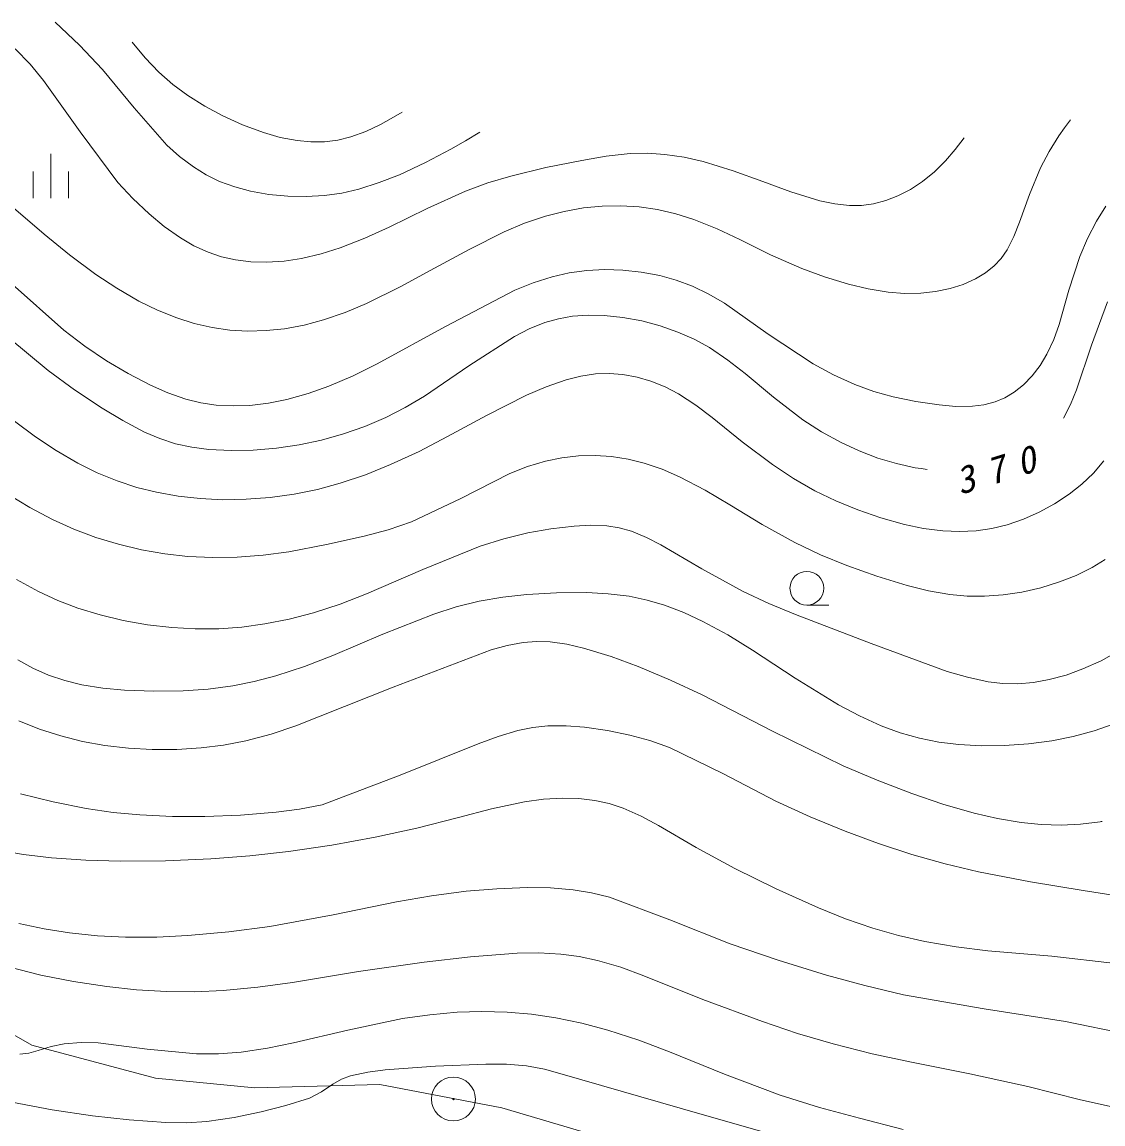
# Model space of a CAD drawing. Units: millimetres, scale not verified. Extents: x 54896 to 694896, y 2341 to 362341.
# Drawn here: x 435956 to 480012, y 279674 to 324606 of the extents above; entities that cross this region are included whole.
import ezdxf

# ---------------------------------------------------------------- set-up
doc = ezdxf.new("R2010")
doc.units = ezdxf.units.MM
doc.header["$LTSCALE"] = 1000
doc.linetypes.add('DASHED', pattern=[7.5, 6, -1.5])
doc.layers.add('S-SUV', color=7, linetype='Continuous', lineweight=13)
doc.styles.add('ＭＳ ゴシック', font='')
doc.styles.get('ＭＳ ゴシック').set_extended_font_data('MS Gothic')

msp = doc.modelspace()

# ---------------------------------------------------------------- linework, layer by layer
at = {"layer": 'S-SUV'}
for p, q in [((437303, 324606), (438294, 323662)), ((435680, 323512), (436285, 322883)), ((438294, 323662), (439240, 322677)), ((440443, 323791), (440969, 323153)), ((440969, 323153), (441537, 322559)), ((436285, 322883), (436835, 322224)), ((439240, 322677), (440526, 321112)), ((436835, 322224), (438320, 320131)), ((441537, 322559), (442102, 322061)), ((442102, 322061), (442708, 321609)), ((442708, 321609), (443402, 321169)), ((440526, 321112), (441860, 319582)), ((443402, 321169), (444134, 320778)), ((451006, 320667), (451447, 320933)), ((444134, 320778), (444945, 320414)), ((444945, 320414), (445795, 320099)), ((449967, 320145), (450570, 320428)), ((450570, 320428), (451006, 320667)), ((478446, 320298), (478691, 320625)), ((438320, 320131), (439859, 318066)), ((445795, 320099), (446474, 319904)), ((448821, 319792), (449353, 319923)), ((449353, 319923), (449967, 320145)), ((454028, 319758), (454620, 320109)), ((477815, 319327), (478213, 319964)), ((478213, 319964), (478446, 320298)), ((441860, 319582), (442377, 319119)), ((446474, 319904), (447166, 319769)), ((447166, 319769), (447727, 319715)), ((447727, 319715), (448289, 319721)), ((448289, 319721), (448821, 319792)), ((453429, 319417), (454028, 319758)), ((473990, 319403), (474357, 319879)), ((437130, 319226), (437130, 317426)), ((442377, 319119), (442938, 318697)), ((452397, 318872), (453429, 319417)), ((458771, 318958), (459758, 319132)), ((459758, 319132), (460747, 319244)), ((460747, 319244), (461453, 319258)), ((461453, 319258), (462160, 319211)), ((462160, 319211), (462944, 319094)), ((462944, 319094), (463719, 318918)), ((473598, 318951), (473990, 319403)), ((477470, 318660), (477815, 319327)), ((442938, 318697), (443459, 318376)), ((451337, 318381), (452397, 318872)), ((455878, 318327), (457309, 318670)), ((457309, 318670), (458771, 318958)), ((463719, 318918), (464945, 318537)), ((473144, 318502), (473598, 318951)), ((477017, 317576), (477470, 318660)), ((436410, 318511), (436410, 317431)), ((437850, 318511), (437850, 317431)), ((443459, 318376), (444006, 318110)), ((450517, 318057), (451337, 318381)), ((454943, 318046), (455878, 318327)), ((464945, 318537), (466148, 318101)), ((472652, 318101), (473144, 318502)), ((439859, 318066), (440469, 317408)), ((444006, 318110), (444625, 317884)), ((444625, 317884), (445266, 317714)), ((445266, 317714), (446021, 317580)), ((448989, 317630), (449678, 317790)), ((449678, 317790), (450517, 318057)), ((452471, 317005), (454030, 317707)), ((454030, 317707), (454943, 318046)), ((466148, 318101), (467292, 317686)), ((467292, 317686), (468474, 317322)), ((471653, 317514), (472168, 317782)), ((472168, 317782), (472652, 318101)), ((440469, 317408), (441131, 316782)), ((446021, 317580), (446785, 317505)), ((446785, 317505), (447539, 317487)), ((447539, 317487), (448288, 317530)), ((448288, 317530), (448989, 317630)), ((468474, 317322), (469077, 317193)), ((470656, 317191), (471161, 317323)), ((471161, 317323), (471653, 317514)), ((476611, 316448), (477017, 317576)), ((435607, 317032), (436861, 315956)), ((441131, 316782), (441752, 316268)), ((450924, 316242), (452471, 317005)), ((457288, 316688), (458052, 316885)), ((458052, 316885), (458843, 317026)), ((458843, 317026), (459597, 317099)), ((459597, 317099), (460356, 317112)), ((460356, 317112), (461103, 317066)), ((461103, 317066), (461852, 316959)), ((461852, 316959), (462597, 316788)), ((462597, 316788), (463331, 316558)), ((469077, 317193), (469685, 317125)), ((469685, 317125), (470172, 317128)), ((470172, 317128), (470656, 317191)), ((479753, 316482), (480126, 317092)), ((455612, 316055), (456436, 316399)), ((456436, 316399), (457288, 316688)), ((463331, 316558), (464283, 316178)), ((476381, 315861), (476611, 316448)), ((479383, 315777), (479753, 316482)), ((436861, 315956), (437896, 315110)), ((441752, 316268), (442409, 315804)), ((449933, 315792), (450924, 316242)), ((454174, 315336), (455612, 316055)), ((464283, 316178), (465215, 315741)), ((442409, 315804), (442956, 315487)), ((442956, 315487), (443537, 315220)), ((448929, 315401), (449933, 315792)), ((465215, 315741), (466467, 315120)), ((476105, 315318), (476381, 315861)), ((479067, 315046), (479383, 315777)), ((437896, 315110), (438970, 314310)), ((443537, 315220), (444086, 315036)), ((444086, 315036), (444654, 314910)), ((447342, 314968), (448147, 315156)), ((448147, 315156), (448929, 315401)), ((452773, 314568), (454174, 315336)), ((466467, 315120), (467736, 314558)), ((475577, 314661), (475865, 314970)), ((475865, 314970), (476105, 315318)), ((478616, 313668), (479067, 315046)), ((444654, 314910), (445284, 314834)), ((445284, 314834), (445932, 314817)), ((445932, 314817), (446641, 314862)), ((446641, 314862), (447342, 314968)), ((451400, 313820), (452773, 314568)), ((467736, 314558), (468669, 314212)), ((475219, 314376), (475577, 314661)), ((438970, 314310), (439822, 313749)), ((456790, 313971), (457563, 314218)), ((457563, 314218), (458256, 314373)), ((458256, 314373), (458973, 314472)), ((458973, 314472), (459707, 314511)), ((459707, 314511), (460442, 314491)), ((460442, 314491), (461194, 314410)), ((461194, 314410), (461946, 314267)), ((461946, 314267), (462622, 314080)), ((462622, 314080), (463286, 313834)), ((468669, 314212), (469638, 313917)), ((474311, 313909), (474820, 314136)), ((474820, 314136), (475219, 314376)), ((435549, 313913), (437659, 312042)), ((439822, 313749), (440718, 313231)), ((449999, 313125), (451400, 313820)), ((453219, 312191), (456048, 313672)), ((456048, 313672), (456790, 313971)), ((463286, 313834), (463950, 313515)), ((469638, 313917), (470446, 313724)), ((470446, 313724), (471257, 313591)), ((473185, 313614), (473788, 313741)), ((473788, 313741), (474311, 313909)), ((478224, 312277), (478616, 313668)), ((440718, 313231), (441475, 312861)), ((463950, 313515), (464593, 313137)), ((471257, 313591), (471917, 313540)), ((471917, 313540), (472591, 313549)), ((472591, 313549), (473185, 313614)), ((479546, 311434), (480202, 313196)), ((441475, 312861), (442265, 312542)), ((448247, 312461), (449128, 312763)), ((449128, 312763), (449999, 313125)), ((464593, 313137), (466372, 311880)), ((442265, 312542), (442972, 312317)), ((442972, 312317), (443706, 312148)), ((447454, 312250), (448247, 312461)), ((456630, 312096), (457269, 312351)), ((457269, 312351), (457823, 312510)), ((457823, 312510), (458392, 312610)), ((458392, 312610), (459032, 312657)), ((459032, 312657), (459679, 312643)), ((459679, 312643), (460447, 312560)), ((460447, 312560), (461216, 312416)), ((461216, 312416), (461959, 312220)), ((478005, 311657), (478224, 312277)), ((437659, 312042), (438510, 311395)), ((443706, 312148), (444432, 312046)), ((444432, 312046), (445165, 312004)), ((445165, 312004), (445908, 312022)), ((445908, 312022), (446656, 312101)), ((446656, 312101), (447454, 312250)), ((450435, 310666), (453219, 312191)), ((456023, 311789), (456630, 312096)), ((461959, 312220), (462689, 311965)), ((462689, 311965), (463345, 311673)), ((466372, 311880), (468197, 310665)), ((435418, 311726), (437019, 310396)), ((438510, 311395), (439397, 310795)), ((454165, 310592), (456023, 311789)), ((463345, 311673), (463972, 311329)), ((477728, 311059), (478005, 311657)), ((478931, 309607), (479546, 311434)), ((463972, 311329), (464717, 310825)), ((477452, 310600), (477728, 311059)), ((439397, 310795), (440277, 310270)), ((449458, 310184), (450435, 310666)), ((452355, 309355), (454165, 310592)), ((464717, 310825), (465426, 310273)), ((468197, 310665), (469034, 310219)), ((477128, 310178), (477452, 310600)), ((437019, 310396), (438098, 309612)), ((440277, 310270), (441191, 309796)), ((448455, 309757), (449458, 310184)), ((458137, 310019), (458729, 310168)), ((458729, 310168), (459330, 310256)), ((459330, 310256), (459881, 310276)), ((459881, 310276), (460444, 310234)), ((460444, 310234), (461021, 310129)), ((461021, 310129), (461585, 309965)), ((465426, 310273), (466584, 309304)), ((469034, 310219), (469899, 309827)), ((476777, 309818), (477128, 310178)), ((438098, 309612), (439227, 308867)), ((441191, 309796), (441901, 309486)), ((447615, 309460), (448455, 309757)), ((456517, 309387), (457313, 309730)), ((457313, 309730), (458137, 310019)), ((461585, 309965), (462163, 309729)), ((462163, 309729), (462712, 309441)), ((469899, 309827), (470668, 309547)), ((476396, 309514), (476777, 309818)), ((478692, 309005), (478931, 309607)), ((441901, 309486), (442632, 309234)), ((442632, 309234), (443243, 309082)), ((446002, 309068), (446753, 309220)), ((446753, 309220), (447615, 309460)), ((451577, 308888), (452355, 309355)), ((454885, 308568), (456517, 309387)), ((462712, 309441), (463416, 308984)), ((466584, 309304), (467781, 308383)), ((470668, 309547), (471459, 309323)), ((471459, 309323), (472383, 309130)), ((472383, 309130), (473338, 308991)), ((475617, 309114), (476017, 309285)), ((476017, 309285), (476396, 309514)), ((439227, 308867), (440069, 308353)), ((443243, 309082), (443875, 308987)), ((443875, 308987), (444556, 308951)), ((444556, 308951), (445240, 308976)), ((445240, 308976), (446002, 309068)), ((450778, 308479), (451577, 308888)), ((463416, 308984), (464088, 308476)), ((473338, 308991), (474015, 308935)), ((474015, 308935), (474695, 308939)), ((474695, 308939), (475160, 308996)), ((475160, 308996), (475617, 309114)), ((478408, 308447), (478692, 309005)), ((435655, 308333), (436500, 307696)), ((440069, 308353), (440946, 307888)), ((449931, 308119), (450778, 308479)), ((453291, 307701), (454885, 308568)), ((464088, 308476), (465301, 307492)), ((467781, 308383), (468537, 307900)), ((440946, 307888), (441569, 307620)), ((448160, 307559), (449060, 307814)), ((449060, 307814), (449931, 308119)), ((468537, 307900), (469336, 307463)), ((436500, 307696), (437348, 307131)), ((441569, 307620), (442211, 307409)), ((442211, 307409), (442880, 307266)), ((446323, 307229), (447252, 307364)), ((447252, 307364), (448160, 307559)), ((452137, 307100), (453291, 307701)), ((465301, 307492), (466548, 306558)), ((469336, 307463), (470078, 307115)), ((437348, 307131), (438230, 306617)), ((442880, 307266), (443574, 307179)), ((443574, 307179), (444477, 307137)), ((444477, 307137), (445383, 307154)), ((445383, 307154), (446323, 307229)), ((450969, 306558), (452137, 307100)), ((458636, 306915), (457956, 306835)), ((459311, 306934), (458636, 306915)), ((459984, 306893), (459311, 306934)), ((460658, 306788), (459984, 306893)), ((470078, 307115), (470843, 306823)), ((438230, 306617), (439021, 306228)), ((449950, 306149), (450969, 306558)), ((456558, 306478), (455839, 306200)), ((457288, 306695), (456558, 306478)), ((457956, 306835), (457288, 306695)), ((461309, 306625), (460658, 306788)), ((462047, 306372), (461309, 306625)), ((466548, 306558), (467395, 305998)), ((470843, 306823), (471591, 306600)), ((471591, 306600), (472357, 306434)), ((472357, 306434), (472597, 306396)), ((479627, 306217), (480049, 306709)), ((439021, 306228), (439839, 305894)), ((448917, 305799), (449950, 306149)), ((455839, 306200), (453840, 305180)), ((462755, 306065), (462047, 306372)), ((463803, 305515), (462755, 306065)), ((467395, 305998), (468272, 305490)), ((472597, 306396), (472847, 306361)), ((479152, 305764), (479627, 306217)), ((439839, 305894), (440630, 305633)), ((440630, 305633), (441436, 305430)), ((447050, 305357), (447992, 305549)), ((447992, 305549), (448917, 305799)), ((478634, 305355), (479152, 305764)), ((436277, 304815), (435381, 305361)), ((441436, 305430), (442314, 305272)), ((442314, 305272), (443211, 305172)), ((443211, 305172), (444145, 305129)), ((444145, 305129), (445092, 305145)), ((445092, 305145), (446075, 305222)), ((446075, 305222), (447050, 305357)), ((453840, 305180), (451828, 304223)), ((464809, 304919), (463803, 305515)), ((468272, 305490), (469123, 305078)), ((478037, 304960), (478634, 305355)), ((437195, 304326), (436277, 304815)), ((466118, 304122), (464809, 304919)), ((469123, 305078), (470015, 304715)), ((470015, 304715), (470954, 304391)), ((477415, 304621), (478037, 304960)), ((438073, 303930), (437195, 304326)), ((451828, 304223), (450873, 303905)), ((470954, 304391), (471920, 304122)), ((476113, 304109), (476769, 304334)), ((476769, 304334), (477415, 304621)), ((438966, 303594), (438073, 303930)), ((450873, 303905), (449896, 303643)), ((455596, 303530), (456576, 303773)), ((456576, 303773), (457504, 303942)), ((457504, 303942), (458458, 304055)), ((458458, 304055), (459125, 304087)), ((459125, 304087), (459787, 304059)), ((459787, 304059), (460297, 303982)), ((460297, 303982), (460802, 303843)), ((460802, 303843), (461409, 303594)), ((467449, 303380), (466118, 304122)), ((471920, 304122), (472701, 303961)), ((472701, 303961), (473489, 303859)), ((473489, 303859), (474169, 303829)), ((474169, 303829), (474849, 303858)), ((474849, 303858), (475482, 303953)), ((475482, 303953), (476113, 304109)), ((439889, 303311), (438966, 303594)), ((440828, 303085), (439889, 303311)), ((448369, 303296), (446827, 303007)), ((449896, 303643), (448369, 303296)), ((454634, 303229), (455596, 303530)), ((461409, 303594), (461998, 303288)), ((461998, 303288), (463667, 302307)), ((468504, 302885), (467449, 303380)), ((441775, 302921), (440828, 303085)), ((442720, 302819), (441775, 302921)), ((445787, 302866), (444729, 302785)), ((446827, 303007), (445787, 302866)), ((452297, 302287), (454634, 303229)), ((469579, 302446), (468504, 302885)), ((443729, 302772), (442720, 302819)), ((444729, 302785), (443729, 302772)), ((470801, 302006), (469579, 302446)), ((480104, 302691), (479568, 302363)), ((449990, 301291), (452297, 302287)), ((463667, 302307), (465342, 301392)), ((472037, 301625), (470801, 302006)), ((478918, 302042), (478240, 301775)), ((479568, 302363), (478918, 302042)), ((435733, 301878), (436627, 301388)), ((472904, 301416), (472037, 301625)), ((477475, 301538), (476699, 301361)), ((478240, 301775), (477475, 301538)), ((436627, 301388), (437414, 301023)), ((448917, 300876), (449990, 301291)), ((454586, 300988), (455549, 301157)), ((455549, 301157), (456525, 301267)), ((456525, 301267), (457742, 301334)), ((457742, 301334), (458977, 301341)), ((458977, 301341), (459842, 301295)), ((459842, 301295), (460704, 301190)), ((460704, 301190), (461429, 301039)), ((465342, 301392), (466395, 300895)), ((473771, 301268), (472904, 301416)), ((474479, 301200), (473771, 301268)), ((475177, 301193), (474479, 301200)), ((475944, 301247), (475177, 301193)), ((476699, 301361), (475944, 301247)), ((437414, 301023), (438234, 300710)), ((438234, 300710), (439142, 300431)), ((447832, 300521), (448917, 300876)), ((452735, 300464), (453648, 300754)), ((453648, 300754), (454586, 300988)), ((461429, 301039), (462139, 300830)), ((462139, 300830), (462931, 300528)), ((466395, 300895), (467483, 300447)), ((467944, 300830), (468840, 300830)), ((439142, 300431), (440079, 300206)), ((440079, 300206), (441068, 300029)), ((445852, 300063), (446844, 300262)), ((446844, 300262), (447832, 300521)), ((450668, 299651), (452735, 300464)), ((462931, 300528), (463703, 300169)), ((463703, 300169), (464721, 299613)), ((467483, 300447), (470558, 299261)), ((441068, 300029), (442065, 299912)), ((442065, 299912), (443015, 299857)), ((443015, 299857), (443973, 299863)), ((443973, 299863), (444909, 299933)), ((444909, 299933), (445852, 300063)), ((448618, 298779), (450668, 299651)), ((455723, 299188), (456376, 299308)), ((456376, 299308), (456926, 299348)), ((456926, 299348), (457479, 299328)), ((457479, 299328), (458162, 299233)), ((464721, 299613), (465729, 298993)), ((470558, 299261), (473661, 298128)), ((451077, 297482), (455076, 299008)), ((455076, 299008), (455723, 299188)), ((458162, 299233), (458842, 299077)), ((458842, 299077), (459968, 298730)), ((465729, 298993), (467469, 297850)), ((479937, 298565), (480660, 298961)), ((435784, 298605), (436393, 298265)), ((447462, 298333), (448618, 298779)), ((459968, 298730), (461063, 298330)), ((479198, 298229), (479937, 298565)), ((436393, 298265), (437036, 297977)), ((437036, 297977), (437703, 297752)), ((445422, 297713), (446298, 297948)), ((446298, 297948), (447462, 298333)), ((461063, 298330), (462387, 297775)), ((473661, 298128), (474491, 297889)), ((477823, 297791), (478517, 297980)), ((478517, 297980), (479198, 298229)), ((437703, 297752), (438389, 297584)), ((438389, 297584), (439252, 297444)), ((443539, 297410), (444546, 297541)), ((444546, 297541), (445422, 297713)), ((447122, 295908), (451077, 297482)), ((462387, 297775), (463683, 297167)), ((467469, 297850), (469230, 296766)), ((474491, 297889), (475331, 297709)), ((475331, 297709), (475933, 297637)), ((475933, 297637), (476548, 297624)), ((476548, 297624), (477182, 297677)), ((477182, 297677), (477823, 297791)), ((439252, 297444), (440129, 297363)), ((440129, 297363), (441326, 297321)), ((441326, 297321), (442529, 297340)), ((442529, 297340), (443539, 297410)), ((463683, 297167), (466545, 295695)), ((469230, 296766), (470089, 296312)), ((435832, 296109), (436670, 295776)), ((470089, 296312), (470969, 295915)), ((436670, 295776), (437539, 295495)), ((446106, 295575), (447122, 295908)), ((456168, 295719), (455356, 295477)), ((456771, 295840), (456168, 295719)), ((457384, 295902), (456771, 295840)), ((458134, 295907), (457384, 295902)), ((458877, 295853), (458134, 295907)), ((459815, 295721), (458877, 295853)), ((460730, 295532), (459815, 295721)), ((466545, 295695), (469427, 294279)), ((470969, 295915), (471743, 295629)), ((478792, 295468), (479651, 295700)), ((479651, 295700), (480387, 295956)), ((437539, 295495), (438424, 295274)), ((438424, 295274), (439330, 295109)), ((444172, 295124), (445072, 295299)), ((445072, 295299), (446106, 295575)), ((455356, 295477), (454549, 295173)), ((461548, 295304), (460730, 295532)), ((462346, 295019), (461548, 295304)), ((471743, 295629), (472535, 295401)), ((472535, 295401), (473326, 295242)), ((473326, 295242), (474131, 295142)), ((476971, 295169), (477928, 295296)), ((477928, 295296), (478792, 295468)), ((439330, 295109), (440294, 294995)), ((440294, 294995), (441266, 294941)), ((441266, 294941), (442260, 294944)), ((442260, 294944), (443260, 295008)), ((443260, 295008), (444172, 295124)), ((454549, 295173), (451368, 293896)), ((464523, 293959), (462346, 295019)), ((474131, 295142), (475058, 295092)), ((475058, 295092), (476002, 295102)), ((476002, 295102), (476971, 295169)), ((451368, 293896), (448184, 292682)), ((466681, 292840), (464523, 293959)), ((469427, 294279), (470811, 293689)), ((470811, 293689), (472221, 293153)), ((437228, 292807), (435900, 293137)), ((457204, 292916), (457996, 292964)), ((457996, 292964), (458649, 292947)), ((472221, 293153), (473483, 292721)), ((438568, 292537), (437228, 292807)), ((439665, 292374), (438568, 292537)), ((447263, 292506), (446318, 292386)), ((448184, 292682), (447263, 292506)), ((453749, 292167), (455086, 292518)), ((455086, 292518), (456433, 292809)), ((456433, 292809), (457204, 292916)), ((458649, 292947), (459305, 292870)), ((459305, 292870), (459887, 292740)), ((459887, 292740), (460460, 292550)), ((460460, 292550), (461186, 292226)), ((468079, 292198), (466681, 292840)), ((473483, 292721), (474760, 292347)), ((440760, 292273), (439665, 292374)), ((442088, 292209), (440760, 292273)), ((443410, 292206), (442088, 292209)), ((444864, 292266), (443410, 292206)), ((446318, 292386), (444864, 292266)), ((452053, 291736), (453749, 292167)), ((461186, 292226), (461893, 291845)), ((469500, 291611), (468079, 292198)), ((474760, 292347), (475713, 292125)), ((475713, 292125), (476680, 291961)), ((450352, 291366), (452053, 291736)), ((461893, 291845), (463435, 290942)), ((470857, 291105), (469500, 291611)), ((476680, 291961), (477488, 291881)), ((477488, 291881), (478309, 291860)), ((478309, 291860), (479099, 291898)), ((479099, 291898), (479895, 291997)), ((479895, 291997), (479934, 292004)), ((479934, 292004), (479974, 292010)), ((448586, 291044), (450352, 291366)), ((434890, 290851), (436013, 290660)), ((445234, 290605), (446810, 290782)), ((446810, 290782), (448586, 291044)), ((463435, 290942), (465003, 290095)), ((472225, 290660), (470857, 291105)), ((436013, 290660), (437151, 290528)), ((437151, 290528), (438556, 290429)), ((438556, 290429), (439972, 290390)), ((439972, 290390), (441810, 290409)), ((441810, 290409), (443651, 290488)), ((443651, 290488), (445234, 290605)), ((473581, 290275), (472225, 290660)), ((474939, 289952), (473581, 290275)), ((465003, 290095), (466693, 289267)), ((477062, 289544), (474939, 289952)), ((479203, 289194), (477062, 289544)), ((452641, 288978), (451223, 288732)), ((454058, 289164), (452641, 288978)), ((455305, 289268), (454058, 289164)), ((456560, 289313), (455305, 289268)), ((457496, 289298), (456560, 289313)), ((458415, 289223), (457496, 289298)), ((459163, 289105), (458415, 289223)), ((459897, 288928), (459163, 289105)), ((462365, 288003), (459897, 288928)), ((466693, 289267), (468412, 288491)), ((480938, 288927), (479203, 289194)), ((451223, 288732), (448641, 288200)), ((468412, 288491), (469514, 288045)), ((448641, 288200), (446051, 287728)), ((469514, 288045), (470636, 287655)), ((436857, 287628), (435830, 287852)), ((437886, 287464), (436857, 287628)), ((446051, 287728), (444389, 287515)), ((464820, 287019), (462365, 288003)), ((470636, 287655), (471682, 287357)), ((439033, 287347), (437886, 287464)), ((440172, 287290), (439033, 287347)), ((441450, 287295), (440172, 287290)), ((442717, 287361), (441450, 287295)), ((444389, 287515), (442717, 287361)), ((471682, 287357), (472753, 287115)), ((472753, 287115), (474024, 286899)), ((466773, 286353), (464820, 287019)), ((474024, 286899), (475315, 286740)), ((475315, 286740), (477923, 286510)), ((434134, 286411), (436718, 285740)), ((449665, 285889), (452350, 286273)), ((452350, 286273), (454230, 286483)), ((454230, 286483), (456130, 286634)), ((456130, 286634), (457024, 286649)), ((457024, 286649), (457910, 286604)), ((457910, 286604), (458658, 286506)), ((458658, 286506), (459404, 286346)), ((459404, 286346), (460359, 286063)), ((468739, 285746), (466773, 286353)), ((477923, 286510), (480520, 286221)), ((446981, 285445), (449665, 285889)), ((460359, 286063), (461303, 285721)), ((436718, 285740), (438052, 285484)), ((438052, 285484), (439406, 285285)), ((445566, 285250), (446981, 285445)), ((461303, 285721), (463709, 284755)), ((470301, 285314), (468739, 285746)), ((439406, 285285), (440619, 285150)), ((440619, 285150), (441848, 285075)), ((441848, 285075), (442998, 285065)), ((442998, 285065), (444156, 285117)), ((444156, 285117), (445566, 285250)), ((471877, 284940), (470301, 285314)), ((475175, 284366), (471877, 284940)), ((463709, 284755), (466129, 283847)), ((449228, 283501), (451457, 283969)), ((451457, 283969), (452572, 284129)), ((452572, 284129), (453692, 284228)), ((453692, 284228), (454703, 284260)), ((454703, 284260), (455722, 284232)), ((455722, 284232), (456718, 284147)), ((456718, 284147), (457708, 284001)), ((457708, 284001), (458769, 283781)), ((478482, 283852), (475175, 284366)), ((458769, 283781), (459827, 283499)), ((466129, 283847), (467559, 283363)), ((481228, 283290), (478482, 283852)), ((447024, 282976), (449228, 283501)), ((459827, 283499), (461096, 283087)), ((461096, 283087), (462341, 282619)), ((467559, 283363), (469009, 282935)), ((436236, 282565), (436618, 282671)), ((436618, 282671), (437140, 282839)), ((437140, 282839), (437671, 282945)), ((437671, 282945), (438366, 282991)), ((438366, 282991), (439063, 282976)), ((439063, 282976), (441062, 282725)), ((441062, 282725), (443062, 282534)), ((444884, 282604), (445955, 282759)), ((445955, 282759), (447024, 282976)), ((469009, 282935), (470599, 282534)), ((435865, 282522), (436236, 282565)), ((443062, 282534), (443967, 282539)), ((443967, 282539), (444884, 282604)), ((462341, 282619), (464589, 281707)), ((470599, 282534), (472210, 282189)), ((472210, 282189), (474581, 281725)), ((450044, 281792), (449349, 281639)), ((450753, 281886), (450044, 281792)), ((452802, 282031), (450753, 281886)), ((454865, 282117), (452802, 282031)), ((455695, 282109), (454865, 282117)), ((456516, 282041), (455695, 282109)), ((457256, 281904), (456516, 282041)), ((457977, 281710), (457256, 281904)), ((474581, 281725), (476950, 281201)), ((448628, 281300), (448168, 280986)), ((448980, 281498), (448628, 281300)), ((449349, 281639), (448980, 281498)), ((462778, 280316), (457977, 281710)), ((464589, 281707), (466857, 280852)), ((448168, 280986), (447679, 280726)), ((466857, 280852), (468458, 280351)), ((476950, 281201), (479091, 280660)), ((437181, 280255), (435541, 280559)), ((446708, 280422), (445709, 280174)), ((447679, 280726), (446708, 280422)), ((479091, 280660), (481242, 280179)), ((438823, 280011), (437181, 280255)), ((440325, 279842), (438823, 280011)), ((444603, 279944), (443487, 279775)), ((445709, 280174), (444603, 279944)), ((467572, 278946), (462778, 280316)), ((468458, 280351), (470087, 279904)), ((441823, 279734), (440325, 279842)), ((442661, 279724), (441823, 279734)), ((443487, 279775), (442661, 279724)), ((470087, 279904), (471871, 279446))]:
    msp.add_line(p, q, dxfattribs=at)
at = {"layer": 'S-SUV', "linetype": 'DASHED'}
for p, q in [((431179, 285851), (436356, 282893)), ((436356, 282893), (441399, 281548)), ((441399, 281548), (445433, 281145)), ((445433, 281145), (450542, 281279)), ((450542, 281279), (455517, 280338)), ((455517, 280338), (462779, 278187))]:
    msp.add_line(p, q, dxfattribs=at)
at = {"layer": 'S-SUV'}
for centre, radius in [((467944, 301518), 688), ((453538, 280692), 896), ((453538, 280692), 27)]:
    msp.add_circle(centre, radius, dxfattribs=at)

# ---------------------------------------------------------------- texts
at = {"layer": 'S-SUV', "insert": (474193, 305302), "char_height": 1100, "attachment_point": 7, "rotation": 17.3, "style": 'ＭＳ ゴシック'}
msp.add_mtext('\\T1.73;\\Q15;370', dxfattribs=at)

doc.saveas('drawing.dxf')
